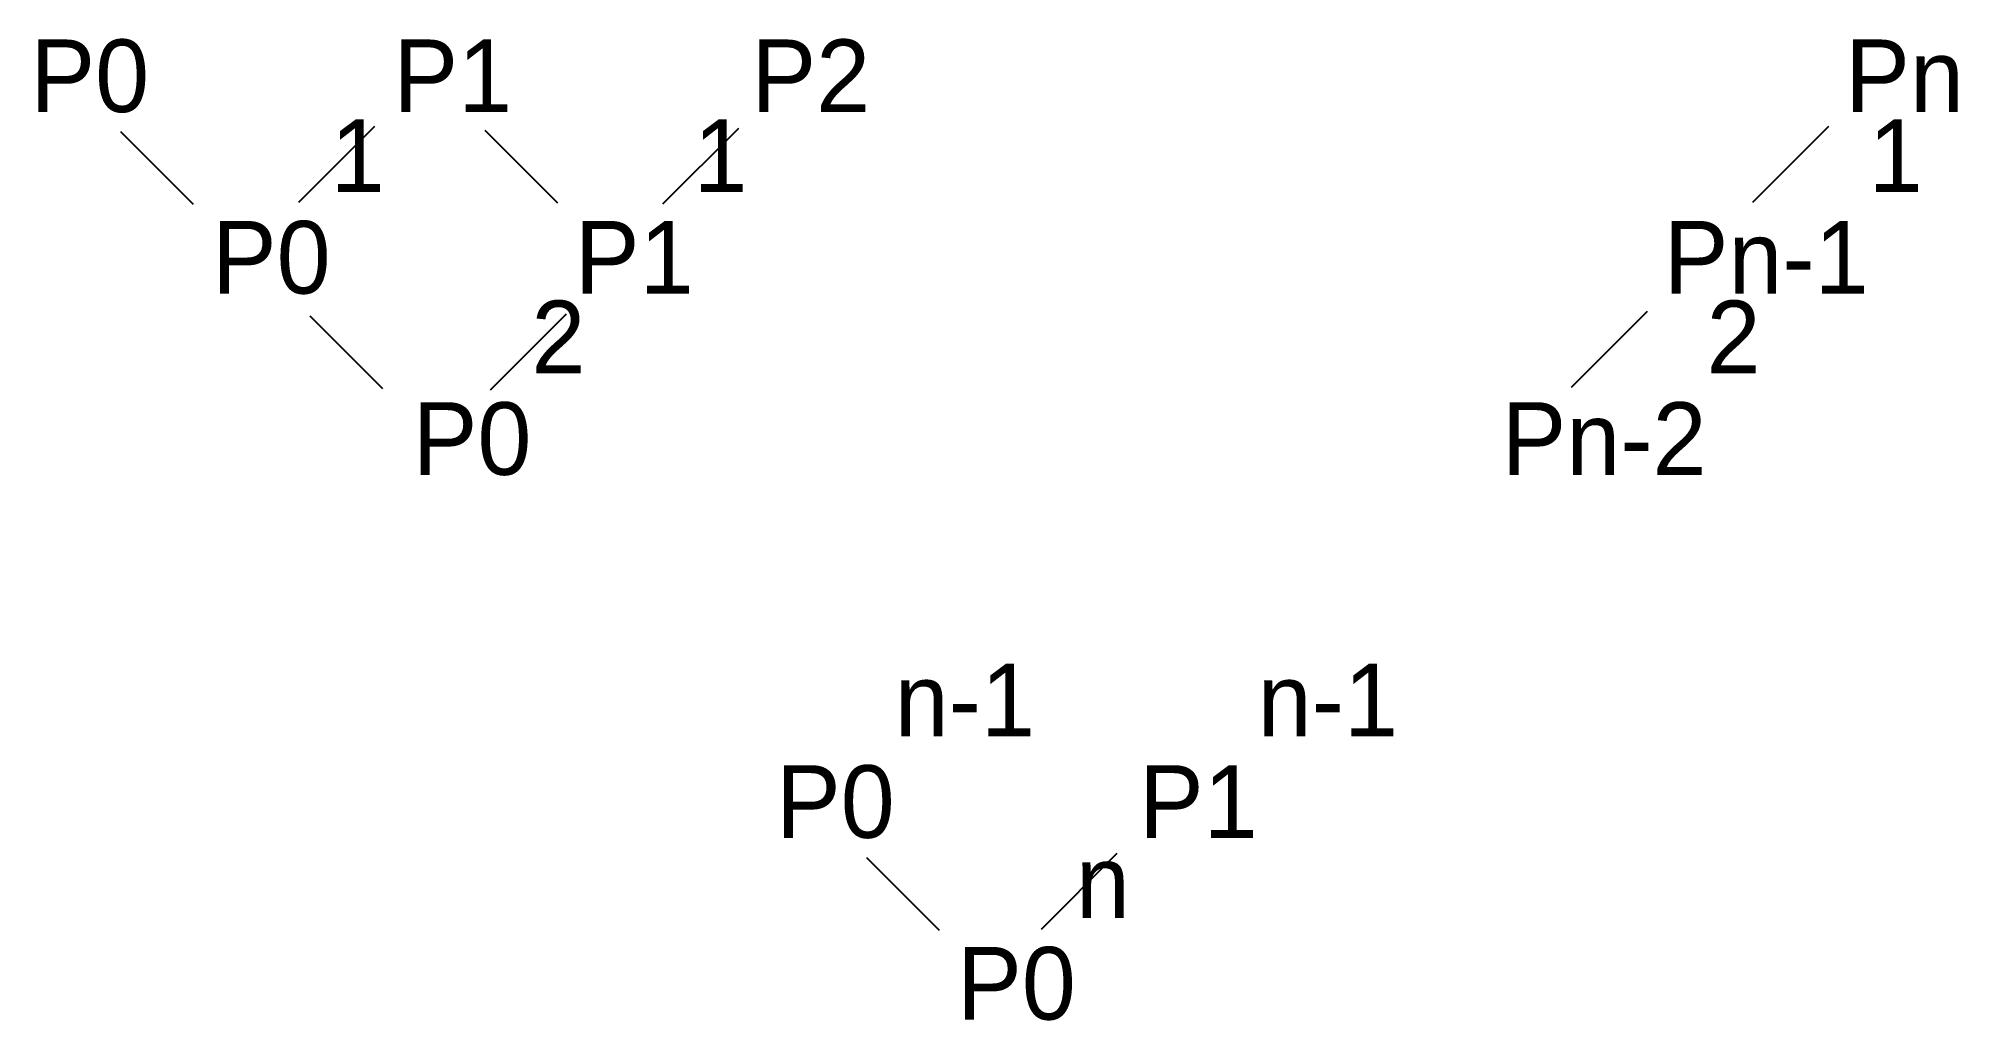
# Model space of a CAD drawing. Header units: millimetres. Extents: x 10.2 to 63.1, y 5 to 32.
import ezdxf

# ---------------------------------------------------------------- set-up
doc = ezdxf.new("R2010")
doc.units = ezdxf.units.MM
doc.layers.get('0').update_dxf_attribs({"lineweight": 25, "true_color": 0x000000})
doc.styles.add('textstyle0', font='')
doc.styles.add('textstyle1', font='')
doc.styles.add('textstyle10', font='')
doc.styles.add('textstyle11', font='')
doc.styles.add('textstyle2', font='')
doc.styles.add('textstyle3', font='')
doc.styles.add('textstyle4', font='')
doc.styles.add('textstyle5', font='')
doc.styles.add('textstyle6', font='')
doc.styles.add('textstyle7', font='')
doc.styles.add('textstyle8', font='')
doc.styles.add('textstyle9', font='')
doc.styles.get('textstyle0').set_extended_font_data('Arimo')
doc.styles.get('textstyle1').set_extended_font_data('Arimo')
doc.styles.get('textstyle10').set_extended_font_data('Arimo')
doc.styles.get('textstyle11').set_extended_font_data('Arimo')
doc.styles.get('textstyle2').set_extended_font_data('Arimo')
doc.styles.get('textstyle3').set_extended_font_data('Arimo')
doc.styles.get('textstyle4').set_extended_font_data('Arimo')
doc.styles.get('textstyle5').set_extended_font_data('Arimo')
doc.styles.get('textstyle6').set_extended_font_data('Arimo')
doc.styles.get('textstyle7').set_extended_font_data('Arimo')
doc.styles.get('textstyle8').set_extended_font_data('Arimo')
doc.styles.get('textstyle9').set_extended_font_data('Arimo')

msp = doc.modelspace()

# ---------------------------------------------------------------- linework, layer by layer
for p, q in [((12.481, 29.466), (14.481, 27.466)), ((17.392, 27.516), (19.486, 29.609)), ((22.524, 29.501), (24.524, 27.501)), ((27.421, 27.468), (29.514, 29.561)), ((57.457, 27.515), (59.55, 29.609)), ((17.702, 24.389), (19.702, 22.389)), ((22.675, 22.35), (24.768, 24.443)), ((52.457, 22.422), (54.55, 24.515)), ((37.853, 7.493), (39.946, 9.586)), ((33.04, 9.462), (35.04, 7.462))]:
    msp.add_line(p, q)

# ---------------------------------------------------------------- texts
at = {"char_height": 1, "attachment_point": 7}
for s, insert, style in [('\\H2;P\\S^0;', (10, 30), 'textstyle7'), ('\\H2;P\\S^1;', (20, 30), 'textstyle2'), ('\\H2;P\\S^2;', (29.865, 30), 'textstyle4'), ('\\H2;P\\S^n;', (60, 30), 'textstyle5'), ('\\H2;P\\S^0;\\S1^;', (15, 25), 'textstyle6'), ('\\H2;P\\S^1;\\S1^;', (25, 25), 'textstyle9'), ('\\H2;P\\S^n-1;\\S1^;', (55, 25), 'textstyle8'), ('\\H2;P\\S^0;\\S2^;', (20.532, 20.006), 'textstyle11'), ('\\H2;P\\S^n-2;\\S2^;', (50.532, 20.006), 'textstyle10'), ('\\H2;P\\S^0;\\Sn-1^;', (30.541, 10.006), 'textstyle0'), ('\\H2;P\\S^1;\\Sn-1^;', (40.541, 10.006), 'textstyle3'), ('\\H2;P\\S^0;\\Sn^;', (35.532, 5), 'textstyle1')]:
    msp.add_mtext(s, dxfattribs=dict(at, insert=insert, style=style))

doc.saveas('drawing.dxf')
